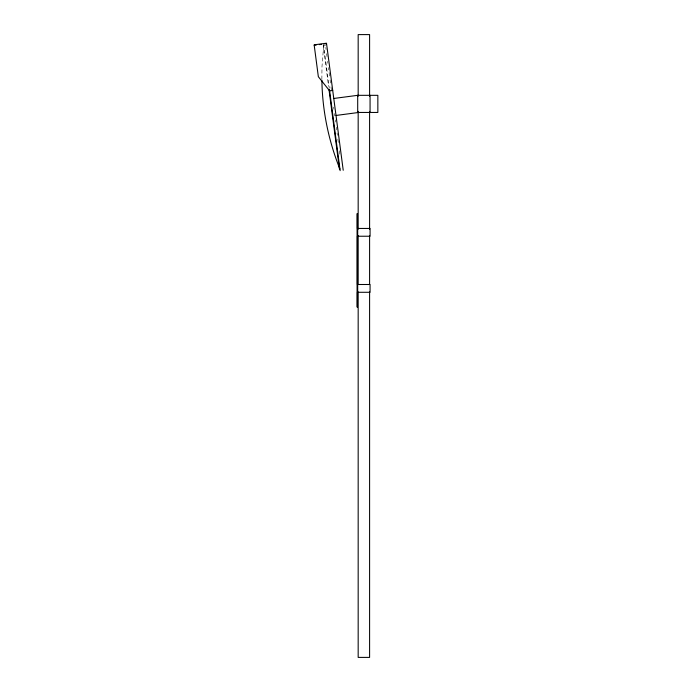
<?xml version="1.0" encoding="UTF-8"?>
<svg xmlns="http://www.w3.org/2000/svg" width="692" height="692" viewBox="0 0 692 692"><rect width="100%" height="100%" fill="white"/><g stroke="black" fill="none" stroke-linecap="round" stroke-linejoin="round"><path stroke-width="0.52" stroke-dasharray="3.46 2.59" d="M323.674 45.637L321.988 66.536L321.867 79.122M325.534 45.395L323.216 45.698L328.536 86.137M325.811 47.497L326.079 49.547M326.615 53.665L327.005 56.606M327.619 61.259L327.896 63.361M328.449 67.574L328.752 69.866M329.098 72.522L329.617 76.423M330.075 79.935L330.482 83.005M330.992 86.898L331.555 91.145M333.656 107.122L333.942 109.258M334.495 113.514L334.798 115.815M335.343 119.906L335.62 122.043M336.303 127.241L336.649 129.837M337.065 132.994L337.376 135.338M337.86 139.057L338.345 142.751M339.409 150.778L339.928 154.723M323.475 44.08L329.236 87.841"/><path stroke-width="1.04" d="M314.211 45.3L316.27 45.023M319.358 44.617L321.417 44.349M324.505 43.942L326.563 43.674M332.722 90.462L329.634 90.868L318.346 76.708L314.151 44.833L326.494 43.207L343.223 170.258M333.778 98.472L357.703 95.323L377.849 95.323L377.849 112.45L357.703 112.45M336.009 115.452L357.703 112.597L357.703 95.323M339.928 169.107C328.579 140.883 322.325 110.599 321.892 80.168M329.418 89.259L340.135 170.665M328.959 89.329L339.469 169.168M370.064 95.323L370.064 112.45M369.597 96.231L369.597 34.6L358.171 34.6L358.171 96.231M369.597 111.369L369.597 229.225M369.597 235.713L369.597 284.369M369.597 291.938L369.597 657.4L358.171 657.4L358.171 291.938M358.171 111.369L358.171 229.225M358.171 235.713L358.171 284.369M357.703 228.447L357.703 236.232M357.703 284.498L357.703 292.284M357.392 213.655L357.392 228.447L370.064 228.447L370.064 236.232L357.392 236.232L357.392 284.498L370.064 284.498L370.064 292.284L357.392 292.284L357.392 307.075M357.081 213.655L357.081 307.075"/></g></svg>
